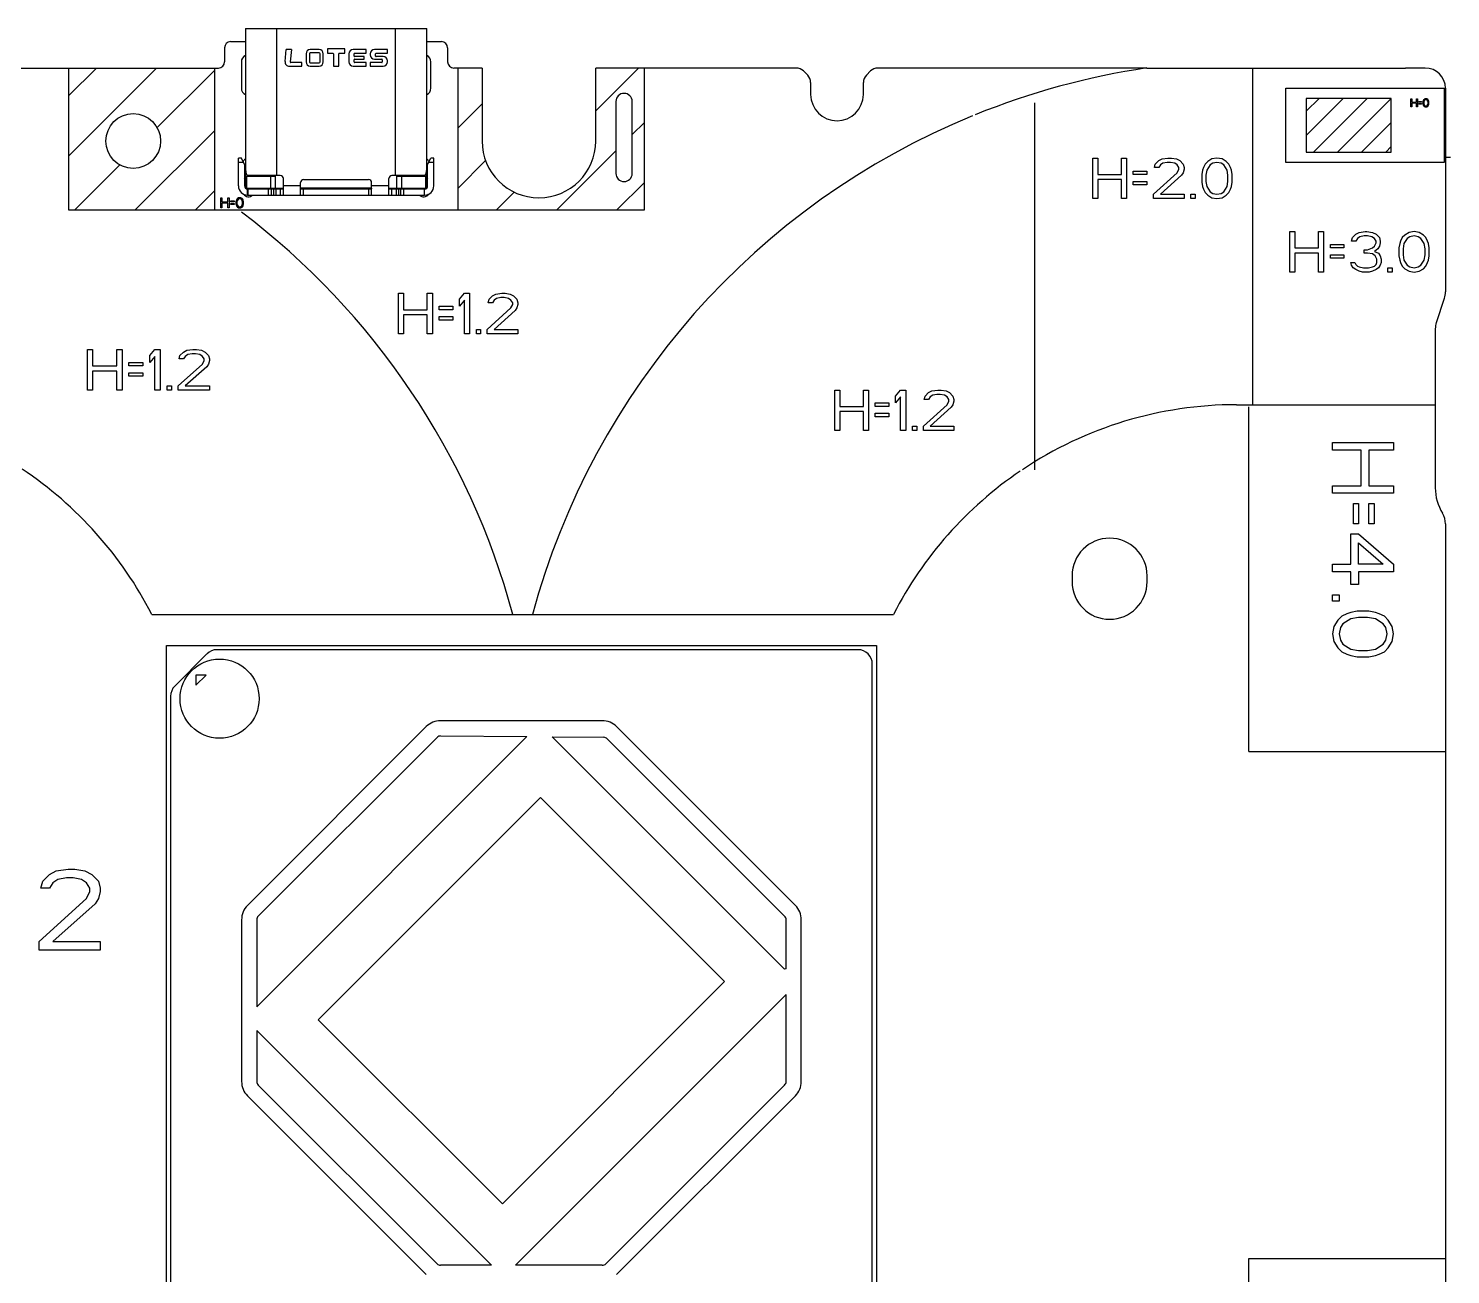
# Model space of a CAD drawing. Header units: millimetres. Extents: x 0 to 420, y 0 to 297.
# Drawn here: x 121.2 to 191.3, y 161.5 to 222.9 of the extents above; entities that cross this region are included whole.
import ezdxf

# ---------------------------------------------------------------- set-up
doc = ezdxf.new("R2010")
doc.units = ezdxf.units.MM
doc.header["$LTSCALE"] = 23.1
doc.layers.add('ASSEM_MEM', color=7, linetype='CONTINUOUS')

msp = doc.modelspace()

# ---------------------------------------------------------------- linework, layer by layer
at = {"layer": 'ASSEM_MEM', "color": 7, "linetype": 'CONTINUOUS'}
for p, q in [((131.89, 222.905), (131.89, 215.905)), ((131.89, 222.905), (140.83, 222.905)), ((140.83, 215.905), (140.83, 222.905)), ((130.86, 221.955), (130.86, 221.255)), ((131.16, 222.255), (131.89, 222.255)), ((133.844, 221.27), (133.896, 221.863)), ((134.154, 221.863), (133.896, 221.863)), ((134.154, 221.863), (134.101, 221.254)), ((134.88, 221.656), (134.88, 221.252)), ((135.043, 221.656), (135.043, 221.252)), ((135.522, 221.863), (135.088, 221.863)), ((135.522, 221.701), (135.088, 221.701)), ((135.567, 221.252), (135.567, 221.656)), ((135.729, 221.252), (135.729, 221.656)), ((135.936, 221.897), (135.936, 221.681)), ((136.785, 221.897), (135.936, 221.897)), ((135.936, 221.681), (136.206, 221.681)), ((136.232, 221.656), (136.232, 221.045)), ((136.489, 221.045), (136.489, 221.656)), ((136.514, 221.681), (136.785, 221.681)), ((136.785, 221.681), (136.785, 221.897)), ((136.992, 221.656), (136.992, 221.252)), ((137.84, 221.863), (137.199, 221.863)), ((137.249, 221.542), (137.249, 221.656)), ((137.275, 221.681), (137.84, 221.681)), ((137.84, 221.681), (137.84, 221.863)), ((138.047, 221.656), (138.047, 221.598)), ((138.896, 221.863), (138.254, 221.863)), ((138.305, 221.542), (138.305, 221.656)), ((138.33, 221.681), (138.896, 221.681)), ((138.896, 221.681), (138.896, 221.863)), ((140.83, 222.255), (141.56, 222.255)), ((141.86, 221.955), (141.86, 221.255)), ((130.36, 220.955), (130.56, 220.955)), ((131.69, 221.255), (131.69, 219.955)), ((134.051, 221.045), (134.673, 221.045)), ((134.673, 221.227), (134.126, 221.227)), ((134.673, 221.045), (134.673, 221.227)), ((135.088, 221.207), (135.522, 221.207)), ((135.088, 221.045), (135.522, 221.045)), ((136.232, 221.045), (136.489, 221.045)), ((137.199, 221.045), (137.84, 221.045)), ((137.249, 221.252), (137.249, 221.366)), ((137.739, 221.517), (137.275, 221.517)), ((137.275, 221.391), (137.739, 221.391)), ((137.84, 221.227), (137.275, 221.227)), ((137.739, 221.391), (137.739, 221.517)), ((137.84, 221.045), (137.84, 221.227)), ((138.047, 221.227), (138.047, 221.045)), ((138.613, 221.227), (138.047, 221.227)), ((138.047, 221.045), (138.689, 221.045)), ((138.254, 221.391), (138.613, 221.391)), ((138.689, 221.517), (138.33, 221.517)), ((138.638, 221.366), (138.638, 221.252)), ((138.896, 221.252), (138.896, 221.31)), ((141.03, 219.955), (141.03, 221.255)), ((142.36, 220.955), (142.16, 220.955)), ((159.053, 220.955), (151.56, 220.955)), ((176.334, 220.955), (163.067, 220.955)), ((190.06, 220.955), (189.09, 220.955)), ((159.614, 220.602), (159.407, 220.809)), ((159.76, 220.248), (159.76, 219.655)), ((162.36, 219.655), (162.36, 220.248)), ((162.714, 220.809), (162.507, 220.602)), ((191.06, 219.955), (191.06, 209.918)), ((131.546, 215.141), (131.546, 216.505)), ((131.696, 216.505), (131.546, 216.505)), ((131.846, 216.205), (131.696, 216.505)), ((131.846, 216.205), (131.846, 215.141)), ((131.89, 216.074), (131.846, 216.074)), ((140.875, 216.074), (140.83, 216.074)), ((140.875, 216.205), (141.025, 216.505)), ((140.875, 215.141), (140.875, 216.205)), ((141.175, 216.505), (141.025, 216.505)), ((141.175, 215.141), (141.175, 216.505)), ((131.89, 215.037), (131.89, 215.879)), ((131.935, 215.625), (131.935, 215.025)), ((131.935, 215.625), (133.365, 215.625)), ((133.61, 215.655), (132.027, 215.655)), ((132.19, 215.625), (132.19, 215.655)), ((132.215, 215.655), (132.215, 215.625)), ((133.365, 215.025), (133.365, 215.655)), ((133.76, 214.691), (133.76, 215.505)), ((134.61, 214.691), (134.61, 215.305)), ((134.76, 215.455), (137.96, 215.455)), ((138.11, 214.691), (138.11, 215.305)), ((138.96, 214.691), (138.96, 215.505)), ((140.694, 215.655), (139.11, 215.655)), ((139.355, 215.025), (139.355, 215.655)), ((139.355, 215.625), (140.785, 215.625)), ((140.505, 215.625), (140.505, 215.655)), ((140.53, 215.655), (140.53, 215.625)), ((140.785, 215.025), (140.785, 215.625)), ((140.83, 215.037), (140.83, 215.879)), ((131.935, 215.11), (131.89, 215.155)), ((131.89, 215.055), (131.935, 215.055)), ((131.935, 215.025), (133.76, 215.025)), ((131.996, 214.991), (133.76, 214.991)), ((131.996, 214.691), (140.725, 214.691)), ((132, 214.691), (132, 214.991)), ((132.034, 215.012), (132.02, 215.025)), ((132.06, 215.025), (132.046, 215.012)), ((132.19, 215.025), (132.19, 214.991)), ((132.34, 214.991), (132.34, 215.025)), ((133.37, 215.025), (133.37, 214.991)), ((133.6, 215.025), (133.6, 214.991)), ((138.11, 215.025), (134.61, 215.025)), ((134.61, 214.991), (138.11, 214.991)), ((134.87, 215.025), (134.87, 214.991)), ((135.1, 215.025), (135.1, 214.991)), ((135.37, 215.025), (135.37, 214.991)), ((135.6, 215.025), (135.6, 214.991)), ((135.87, 215.025), (135.87, 214.991)), ((136.1, 215.025), (136.1, 214.991)), ((136.37, 215.025), (136.37, 214.991)), ((136.6, 215.025), (136.6, 214.991)), ((136.87, 215.025), (136.87, 214.991)), ((137.1, 215.025), (137.1, 214.991)), ((137.37, 215.025), (137.37, 214.991)), ((137.6, 215.025), (137.6, 214.991)), ((137.87, 215.025), (137.87, 214.991)), ((138.1, 215.025), (138.1, 214.991)), ((138.96, 215.025), (140.785, 215.025)), ((138.96, 214.991), (140.725, 214.991)), ((139.1, 215.025), (139.1, 214.991)), ((140.38, 215.025), (140.38, 214.991)), ((140.53, 214.991), (140.53, 215.025)), ((140.674, 215.012), (140.66, 215.025)), ((140.7, 215.025), (140.686, 215.012)), ((140.721, 214.691), (140.721, 214.991)), ((140.83, 215.155), (140.785, 215.11)), ((140.785, 215.055), (140.83, 215.055)), ((190.612, 208.409), (191.009, 209.602)), ((190.56, 208.093), (190.56, 200.255)), ((191.06, 198.481), (191.06, 142.355)), ((172.65, 195.925), (172.65, 195.625)), ((176.35, 195.625), (176.35, 195.925)), ((128, 157.475), (128, 192.475)), ((128, 192.475), (163, 192.475)), ((162.1, 192.275), (130.49, 192.275)), ((163, 192.475), (163, 157.475)), ((128.405, 190.481), (129.995, 192.07)), ((162.8, 158.375), (162.8, 191.575)), ((129.45, 190.525), (129.95, 191.025)), ((129.45, 191.025), (129.45, 190.525)), ((129.95, 191.025), (129.45, 191.025)), ((128.2, 189.986), (128.2, 158.375)), ((149.487, 188.775), (141.514, 188.775)), ((140.807, 188.483), (131.993, 179.669)), ((145.77, 187.989), (132.45, 174.669)), ((132.524, 179.139), (141.338, 187.953)), ((141.514, 188.025), (145.77, 187.989)), ((147.019, 187.978), (149.558, 187.956)), ((158.465, 176.532), (147.019, 187.978)), ((159.007, 179.669), (150.194, 188.483)), ((149.733, 187.883), (158.478, 179.138)), ((135.481, 174.035), (146.441, 184.995)), ((146.441, 184.995), (155.52, 175.916)), ((131.7, 178.962), (131.7, 170.989)), ((132.45, 178.962), (132.45, 174.669)), ((158.55, 176.547), (158.55, 178.962)), ((159.3, 170.989), (159.3, 178.962)), ((158.55, 176.547), (158.465, 176.532)), ((155.52, 175.916), (144.56, 164.956)), ((145.207, 161.925), (158.55, 175.269)), ((158.55, 170.989), (158.55, 175.269)), ((144.56, 164.956), (135.481, 174.035)), ((132.45, 173.504), (132.45, 170.989)), ((132.45, 173.504), (144.029, 161.925)), ((141.338, 161.998), (132.524, 170.812)), ((158.477, 170.812), (149.664, 161.999)), ((131.993, 170.282), (140.807, 161.468)), ((150.194, 161.468), (159.007, 170.282)), ((144.029, 161.925), (141.514, 161.925)), ((149.487, 161.925), (145.207, 161.925))]:
    msp.add_line(p, q, dxfattribs=at)
at = {"layer": 'ASSEM_MEM', "color": 9, "linetype": 'CONTINUOUS'}
for p, q in [((133.44, 215.655), (133.44, 222.905)), ((139.28, 222.905), (139.28, 215.655)), ((131.546, 216.305), (131.796, 216.305)), ((140.925, 216.305), (141.175, 216.305)), ((131.846, 215.924), (131.89, 215.924)), ((131.89, 215.705), (131.948, 215.705)), ((133.135, 215.025), (133.135, 215.625)), ((139.585, 215.625), (139.585, 215.025)), ((140.772, 215.705), (140.83, 215.705)), ((140.83, 215.924), (140.875, 215.924)), ((131.935, 215.205), (131.89, 215.205)), ((132.009, 214.991), (132.009, 214.691)), ((132.034, 215.012), (132.046, 215.012)), ((133.031, 214.691), (133.031, 214.991)), ((133.178, 214.691), (133.178, 214.991)), ((133.269, 214.991), (133.269, 214.691)), ((133.403, 214.691), (133.403, 214.991)), ((133.61, 214.991), (133.61, 214.691)), ((134.61, 215.141), (133.76, 215.141)), ((134.76, 214.691), (134.76, 214.991)), ((137.96, 214.991), (137.96, 214.691)), ((138.96, 215.141), (138.11, 215.141)), ((139.11, 214.691), (139.11, 214.991)), ((139.318, 214.991), (139.318, 214.691)), ((139.452, 214.691), (139.452, 214.991)), ((139.543, 214.991), (139.543, 214.691)), ((139.69, 214.991), (139.69, 214.691)), ((140.674, 215.012), (140.686, 215.012)), ((140.712, 214.691), (140.712, 214.991)), ((140.83, 215.205), (140.785, 215.205))]:
    msp.add_line(p, q, dxfattribs=at)
at = {"layer": 'ASSEM_MEM', "color": 4, "linetype": 'CONTINUOUS'}
for p, q in [((90.873, 220.955), (130.36, 220.955)), ((123.16, 220.955), (123.16, 213.955)), ((130.36, 220.955), (130.36, 213.955)), ((142.36, 220.955), (142.36, 213.955)), ((143.56, 220.955), (142.36, 220.955)), ((143.56, 220.955), (143.56, 217.355)), ((149.16, 217.355), (149.16, 220.955)), ((151.56, 220.955), (149.16, 220.955)), ((151.56, 213.955), (151.56, 220.955)), ((176.334, 220.955), (189.09, 220.955)), ((181.57, 204.338), (181.57, 220.955)), ((183.19, 216.3), (183.19, 219.96)), ((183.19, 219.96), (190.99, 219.96)), ((190.99, 219.96), (190.99, 216.3)), ((150.16, 219.305), (150.16, 215.755)), ((150.96, 215.755), (150.96, 219.305)), ((170.799, 219.246), (170.799, 201.151)), ((184.19, 219.455), (184.19, 216.805)), ((188.39, 219.455), (184.19, 219.455)), ((188.39, 216.805), (188.39, 219.455)), ((184.19, 216.805), (188.39, 216.805)), ((173.671, 214.515), (173.671, 216.515)), ((173.671, 216.515), (173.921, 216.515)), ((173.921, 216.515), (173.921, 215.707)), ((175.088, 215.707), (175.088, 216.515)), ((175.088, 216.515), (175.338, 216.515)), ((175.338, 216.515), (175.338, 214.515)), ((176.713, 216.047), (176.754, 216.218)), ((176.921, 216.047), (176.713, 216.047)), ((176.754, 216.218), (176.921, 216.388)), ((176.921, 216.388), (177.088, 216.473)), ((177.004, 216.175), (176.921, 216.047)), ((177.129, 216.26), (177.004, 216.175)), ((177.088, 216.473), (177.379, 216.515)), ((177.338, 216.303), (177.129, 216.26)), ((177.504, 216.303), (177.338, 216.303)), ((177.379, 216.515), (177.546, 216.515)), ((177.713, 216.26), (177.504, 216.303)), ((177.546, 216.515), (177.796, 216.473)), ((177.838, 216.175), (177.713, 216.26)), ((177.796, 216.473), (177.963, 216.388)), ((177.921, 216.047), (177.838, 216.175)), ((177.921, 215.962), (177.921, 216.047)), ((177.963, 216.388), (178.129, 216.218)), ((178.129, 216.218), (178.171, 216.047)), ((178.171, 216.047), (178.171, 215.962)), ((179.129, 216.047), (179.088, 215.92)), ((179.213, 216.218), (179.129, 216.047)), ((179.338, 216.345), (179.213, 216.218)), ((179.463, 216.175), (179.296, 215.92)), ((179.546, 216.473), (179.338, 216.345)), ((179.588, 216.26), (179.463, 216.175)), ((179.796, 216.515), (179.546, 216.473)), ((179.796, 216.303), (179.588, 216.26)), ((180.046, 216.473), (179.796, 216.515)), ((180.004, 216.26), (179.796, 216.303)), ((180.129, 216.175), (180.004, 216.26)), ((180.254, 216.345), (180.046, 216.473)), ((180.296, 215.92), (180.129, 216.175)), ((180.379, 216.218), (180.254, 216.345)), ((180.463, 216.047), (180.379, 216.218)), ((180.504, 215.92), (180.463, 216.047)), ((190.99, 216.3), (183.19, 216.3)), ((191.06, 216.555), (191.313, 216.555)), ((173.921, 215.707), (175.088, 215.707)), ((173.921, 215.452), (173.921, 214.515)), ((175.088, 215.452), (173.921, 215.452)), ((175.088, 214.515), (175.088, 215.452)), ((175.671, 215.707), (175.671, 215.877)), ((175.671, 215.877), (176.338, 215.877)), ((176.338, 215.707), (175.671, 215.707)), ((175.671, 215.196), (175.671, 215.367)), ((175.671, 215.367), (176.338, 215.367)), ((176.338, 215.877), (176.338, 215.707)), ((176.338, 215.367), (176.338, 215.196)), ((176.671, 214.728), (177.838, 215.792)), ((178.046, 215.664), (177.004, 214.728)), ((177.838, 215.792), (177.921, 215.962)), ((178.129, 215.792), (178.046, 215.664)), ((178.171, 215.962), (178.129, 215.792)), ((179.088, 215.92), (179.046, 215.707)), ((179.046, 215.707), (179.046, 215.324)), ((179.046, 215.324), (179.088, 215.111)), ((179.296, 215.92), (179.254, 215.664)), ((179.254, 215.664), (179.254, 215.367)), ((179.254, 215.367), (179.296, 215.111)), ((180.338, 215.664), (180.296, 215.92)), ((180.296, 215.111), (180.338, 215.367)), ((180.338, 215.367), (180.338, 215.664)), ((180.546, 215.707), (180.504, 215.92)), ((180.504, 215.111), (180.546, 215.324)), ((180.546, 215.324), (180.546, 215.707)), ((176.338, 215.196), (175.671, 215.196)), ((176.671, 214.515), (176.671, 214.728)), ((177.004, 214.728), (178.171, 214.728)), ((178.171, 214.728), (178.171, 214.515)), ((178.504, 214.515), (178.504, 214.728)), ((178.504, 214.728), (178.713, 214.728)), ((178.713, 214.728), (178.713, 214.515)), ((179.088, 215.111), (179.129, 214.984)), ((179.129, 214.984), (179.213, 214.813)), ((179.213, 214.813), (179.338, 214.686)), ((179.296, 215.111), (179.463, 214.856)), ((179.338, 214.686), (179.546, 214.558)), ((179.463, 214.856), (179.588, 214.771)), ((179.588, 214.771), (179.796, 214.728)), ((179.796, 214.728), (180.004, 214.771)), ((180.004, 214.771), (180.129, 214.856)), ((180.046, 214.558), (180.254, 214.686)), ((180.129, 214.856), (180.296, 215.111)), ((180.254, 214.686), (180.379, 214.813)), ((180.379, 214.813), (180.463, 214.984)), ((180.463, 214.984), (180.504, 215.111)), ((123.16, 213.955), (151.56, 213.955)), ((130.671, 214.058), (130.671, 214.558)), ((130.671, 214.558), (130.733, 214.558)), ((130.733, 214.058), (130.671, 214.058)), ((130.733, 214.558), (130.733, 214.356)), ((130.733, 214.356), (131.025, 214.356)), ((130.733, 214.292), (130.733, 214.058)), ((131.025, 214.292), (130.733, 214.292)), ((131.025, 214.356), (131.025, 214.558)), ((131.025, 214.558), (131.088, 214.558)), ((131.025, 214.058), (131.025, 214.292)), ((131.088, 214.058), (131.025, 214.058)), ((131.088, 214.558), (131.088, 214.058)), ((131.171, 214.356), (131.171, 214.399)), ((131.171, 214.399), (131.338, 214.399)), ((131.338, 214.356), (131.171, 214.356)), ((131.171, 214.229), (131.171, 214.271)), ((131.171, 214.271), (131.338, 214.271)), ((131.338, 214.229), (131.171, 214.229)), ((131.338, 214.399), (131.338, 214.356)), ((131.338, 214.271), (131.338, 214.229)), ((131.431, 214.41), (131.421, 214.356)), ((131.421, 214.356), (131.421, 214.261)), ((131.421, 214.261), (131.431, 214.207)), ((131.442, 214.441), (131.431, 214.41)), ((131.431, 214.207), (131.442, 214.175)), ((131.463, 214.484), (131.442, 214.441)), ((131.442, 214.175), (131.463, 214.133)), ((131.494, 214.516), (131.463, 214.484)), ((131.463, 214.133), (131.494, 214.101)), ((131.483, 214.41), (131.473, 214.346)), ((131.473, 214.346), (131.473, 214.271)), ((131.473, 214.271), (131.483, 214.207)), ((131.525, 214.473), (131.483, 214.41)), ((131.483, 214.207), (131.525, 214.144)), ((131.546, 214.548), (131.494, 214.516)), ((131.494, 214.101), (131.546, 214.069)), ((131.556, 214.495), (131.525, 214.473)), ((131.525, 214.144), (131.556, 214.122)), ((131.608, 214.558), (131.546, 214.548)), ((131.546, 214.069), (131.608, 214.058)), ((131.608, 214.505), (131.556, 214.495)), ((131.556, 214.122), (131.608, 214.112)), ((131.671, 214.548), (131.608, 214.558)), ((131.66, 214.495), (131.608, 214.505)), ((131.608, 214.112), (131.66, 214.122)), ((131.608, 214.058), (131.671, 214.069)), ((131.692, 214.473), (131.66, 214.495)), ((131.66, 214.122), (131.692, 214.144)), ((131.723, 214.516), (131.671, 214.548)), ((131.671, 214.069), (131.723, 214.101)), ((131.733, 214.41), (131.692, 214.473)), ((131.692, 214.144), (131.733, 214.207)), ((131.754, 214.484), (131.723, 214.516)), ((131.723, 214.101), (131.754, 214.133)), ((131.744, 214.346), (131.733, 214.41)), ((131.733, 214.207), (131.744, 214.271)), ((131.744, 214.271), (131.744, 214.346)), ((131.775, 214.441), (131.754, 214.484)), ((131.754, 214.133), (131.775, 214.175)), ((131.785, 214.41), (131.775, 214.441)), ((131.775, 214.175), (131.785, 214.207)), ((131.796, 214.356), (131.785, 214.41)), ((131.785, 214.207), (131.796, 214.261)), ((131.796, 214.261), (131.796, 214.356)), ((173.921, 214.515), (173.671, 214.515)), ((175.338, 214.515), (175.088, 214.515)), ((178.171, 214.515), (176.671, 214.515)), ((178.713, 214.515), (178.504, 214.515)), ((179.546, 214.558), (179.796, 214.515)), ((179.796, 214.515), (180.046, 214.558)), ((183.389, 212.891), (183.639, 212.891)), ((183.389, 210.891), (183.389, 212.891)), ((183.639, 212.891), (183.639, 212.083)), ((184.806, 212.891), (185.056, 212.891)), ((184.806, 212.083), (184.806, 212.891)), ((185.056, 212.891), (185.056, 210.891)), ((186.431, 212.423), (186.472, 212.593)), ((186.472, 212.593), (186.639, 212.763)), ((186.639, 212.763), (186.806, 212.848)), ((186.722, 212.551), (186.639, 212.423)), ((186.847, 212.636), (186.722, 212.551)), ((186.806, 212.848), (187.097, 212.891)), ((187.056, 212.678), (186.847, 212.636)), ((187.222, 212.678), (187.056, 212.678)), ((187.097, 212.891), (187.181, 212.891)), ((187.181, 212.891), (187.472, 212.848)), ((187.431, 212.636), (187.222, 212.678)), ((187.556, 212.551), (187.431, 212.636)), ((187.472, 212.848), (187.639, 212.763)), ((187.639, 212.423), (187.556, 212.551)), ((187.639, 212.763), (187.806, 212.593)), ((187.806, 212.593), (187.847, 212.423)), ((188.931, 212.593), (188.847, 212.423)), ((189.056, 212.721), (188.931, 212.593)), ((189.181, 212.551), (189.014, 212.295)), ((189.264, 212.848), (189.056, 212.721)), ((189.306, 212.636), (189.181, 212.551)), ((189.514, 212.891), (189.264, 212.848)), ((189.514, 212.678), (189.306, 212.636)), ((189.764, 212.848), (189.514, 212.891)), ((189.722, 212.636), (189.514, 212.678)), ((189.847, 212.551), (189.722, 212.636)), ((189.972, 212.721), (189.764, 212.848)), ((190.014, 212.295), (189.847, 212.551)), ((190.097, 212.593), (189.972, 212.721)), ((190.181, 212.423), (190.097, 212.593)), ((183.639, 212.083), (184.806, 212.083)), ((184.806, 211.827), (183.639, 211.827)), ((183.639, 211.827), (183.639, 210.891)), ((184.806, 210.891), (184.806, 211.827)), ((185.389, 212.253), (186.056, 212.253)), ((185.389, 212.083), (185.389, 212.253)), ((186.056, 212.083), (185.389, 212.083)), ((186.056, 212.253), (186.056, 212.083)), ((186.639, 212.423), (186.431, 212.423)), ((187.056, 211.997), (187.222, 211.997)), ((187.056, 211.827), (187.056, 211.997)), ((187.222, 211.827), (187.056, 211.827)), ((187.222, 211.997), (187.472, 212.083)), ((187.472, 211.785), (187.222, 211.827)), ((187.472, 212.083), (187.556, 212.168)), ((187.597, 211.7), (187.472, 211.785)), ((187.556, 212.168), (187.639, 212.338)), ((187.722, 212.04), (187.556, 211.912)), ((187.556, 211.912), (187.764, 211.827)), ((187.639, 212.338), (187.639, 212.423)), ((187.806, 212.168), (187.722, 212.04)), ((187.764, 211.827), (187.847, 211.7)), ((187.847, 212.338), (187.806, 212.168)), ((187.847, 212.423), (187.847, 212.338)), ((188.806, 212.295), (188.764, 212.083)), ((188.764, 212.083), (188.764, 211.7)), ((188.847, 212.423), (188.806, 212.295)), ((189.014, 212.295), (188.972, 212.04)), ((188.972, 212.04), (188.972, 211.742)), ((190.056, 212.04), (190.014, 212.295)), ((190.056, 211.742), (190.056, 212.04)), ((190.222, 212.295), (190.181, 212.423)), ((190.264, 212.083), (190.222, 212.295)), ((190.264, 211.7), (190.264, 212.083)), ((185.389, 211.742), (186.056, 211.742)), ((185.389, 211.572), (185.389, 211.742)), ((186.056, 211.572), (185.389, 211.572)), ((186.056, 211.742), (186.056, 211.572)), ((186.389, 211.359), (186.597, 211.359)), ((186.431, 211.231), (186.389, 211.359)), ((186.514, 211.104), (186.431, 211.231)), ((186.639, 211.019), (186.514, 211.104)), ((186.597, 211.359), (186.639, 211.274)), ((186.639, 211.274), (186.722, 211.189)), ((186.722, 211.189), (186.806, 211.146)), ((186.806, 211.146), (187.014, 211.104)), ((187.014, 211.104), (187.264, 211.104)), ((187.264, 211.104), (187.472, 211.146)), ((187.472, 211.146), (187.556, 211.189)), ((187.556, 211.189), (187.639, 211.274)), ((187.681, 211.529), (187.597, 211.7)), ((187.639, 211.274), (187.681, 211.359)), ((187.764, 211.104), (187.639, 211.019)), ((187.681, 211.359), (187.681, 211.529)), ((187.847, 211.231), (187.764, 211.104)), ((187.847, 211.7), (187.889, 211.529)), ((187.889, 211.359), (187.847, 211.231)), ((187.889, 211.529), (187.889, 211.359)), ((188.222, 211.104), (188.431, 211.104)), ((188.222, 210.891), (188.222, 211.104)), ((188.431, 211.104), (188.431, 210.891)), ((188.764, 211.7), (188.806, 211.487)), ((188.806, 211.487), (188.847, 211.359)), ((188.847, 211.359), (188.931, 211.189)), ((188.931, 211.189), (189.056, 211.061)), ((188.972, 211.742), (189.014, 211.487)), ((189.014, 211.487), (189.181, 211.231)), ((189.181, 211.231), (189.306, 211.146)), ((189.306, 211.146), (189.514, 211.104)), ((189.514, 211.104), (189.722, 211.146)), ((189.722, 211.146), (189.847, 211.231)), ((189.847, 211.231), (190.014, 211.487)), ((189.972, 211.061), (190.097, 211.189)), ((190.014, 211.487), (190.056, 211.742)), ((190.097, 211.189), (190.181, 211.359)), ((190.181, 211.359), (190.222, 211.487)), ((190.222, 211.487), (190.264, 211.7)), ((183.639, 210.891), (183.389, 210.891)), ((185.056, 210.891), (184.806, 210.891)), ((186.806, 210.934), (186.639, 211.019)), ((186.972, 210.891), (186.806, 210.934)), ((187.306, 210.891), (186.972, 210.891)), ((187.472, 210.934), (187.306, 210.891)), ((187.639, 211.019), (187.472, 210.934)), ((188.431, 210.891), (188.222, 210.891)), ((189.056, 211.061), (189.264, 210.934)), ((189.264, 210.934), (189.514, 210.891)), ((189.514, 210.891), (189.764, 210.934)), ((189.764, 210.934), (189.972, 211.061)), ((124.101, 205.079), (124.101, 207.079)), ((124.101, 207.079), (124.357, 207.079)), ((124.357, 207.079), (124.357, 206.271)), ((125.551, 206.271), (125.551, 207.079)), ((125.551, 207.079), (125.807, 207.079)), ((125.807, 207.079), (125.807, 205.079)), ((127.171, 206.781), (127.427, 207.079)), ((127.427, 207.079), (127.683, 207.079)), ((127.683, 207.079), (127.683, 205.079)), ((128.663, 206.781), (128.834, 206.952)), ((128.834, 206.952), (129.004, 207.037)), ((129.004, 207.037), (129.303, 207.079)), ((129.26, 206.866), (129.047, 206.824)), ((129.431, 206.866), (129.26, 206.866)), ((129.303, 207.079), (129.473, 207.079)), ((129.644, 206.824), (129.431, 206.866)), ((129.473, 207.079), (129.729, 207.037)), ((129.729, 207.037), (129.9, 206.952)), ((129.9, 206.952), (130.07, 206.781)), ((124.357, 206.271), (125.551, 206.271)), ((126.148, 206.271), (126.148, 206.441)), ((126.148, 206.441), (126.83, 206.441)), ((126.83, 206.271), (126.148, 206.271)), ((126.83, 206.441), (126.83, 206.271)), ((127.171, 206.441), (127.171, 206.781)), ((127.427, 206.739), (127.171, 206.441)), ((127.427, 205.079), (127.427, 206.739)), ((128.578, 205.292), (129.772, 206.356)), ((128.621, 206.611), (128.663, 206.781)), ((128.834, 206.611), (128.621, 206.611)), ((128.919, 206.739), (128.834, 206.611)), ((129.047, 206.824), (128.919, 206.739)), ((129.985, 206.228), (128.919, 205.292)), ((129.772, 206.739), (129.644, 206.824)), ((129.857, 206.611), (129.772, 206.739)), ((129.772, 206.356), (129.857, 206.526)), ((129.857, 206.526), (129.857, 206.611)), ((130.07, 206.356), (129.985, 206.228)), ((130.07, 206.781), (130.113, 206.611)), ((130.113, 206.526), (130.07, 206.356)), ((130.113, 206.611), (130.113, 206.526)), ((124.357, 206.015), (124.357, 205.079)), ((125.551, 206.015), (124.357, 206.015)), ((125.551, 205.079), (125.551, 206.015)), ((126.148, 205.76), (126.148, 205.93)), ((126.148, 205.93), (126.83, 205.93)), ((126.83, 205.76), (126.148, 205.76)), ((126.83, 205.93), (126.83, 205.76)), ((124.357, 205.079), (124.101, 205.079)), ((125.807, 205.079), (125.551, 205.079)), ((127.683, 205.079), (127.427, 205.079)), ((128.024, 205.079), (128.024, 205.292)), ((128.024, 205.292), (128.237, 205.292)), ((128.237, 205.079), (128.024, 205.079)), ((128.237, 205.292), (128.237, 205.079)), ((128.578, 205.079), (128.578, 205.292)), ((130.113, 205.079), (128.578, 205.079)), ((128.919, 205.292), (130.113, 205.292)), ((130.113, 205.292), (130.113, 205.079)), ((160.946, 203.079), (160.946, 205.079)), ((160.946, 205.079), (161.196, 205.079)), ((161.196, 205.079), (161.196, 204.271)), ((162.363, 204.271), (162.363, 205.079)), ((162.363, 205.079), (162.613, 205.079)), ((162.613, 205.079), (162.613, 203.079)), ((163.946, 204.781), (164.196, 205.079)), ((163.946, 204.441), (163.946, 204.781)), ((164.196, 205.079), (164.446, 205.079)), ((164.446, 205.079), (164.446, 203.079)), ((165.363, 204.611), (165.404, 204.781)), ((165.404, 204.781), (165.571, 204.952)), ((165.571, 204.952), (165.738, 205.037)), ((165.779, 204.824), (165.654, 204.739)), ((165.738, 205.037), (166.029, 205.079)), ((165.988, 204.866), (165.779, 204.824)), ((166.154, 204.866), (165.988, 204.866)), ((166.029, 205.079), (166.196, 205.079)), ((166.363, 204.824), (166.154, 204.866)), ((166.196, 205.079), (166.446, 205.037)), ((166.488, 204.739), (166.363, 204.824)), ((166.446, 205.037), (166.613, 204.952)), ((166.613, 204.952), (166.779, 204.781)), ((166.779, 204.781), (166.821, 204.611)), ((161.196, 204.271), (162.363, 204.271)), ((162.946, 204.271), (162.946, 204.441)), ((162.946, 204.441), (163.613, 204.441)), ((163.613, 204.271), (162.946, 204.271)), ((163.613, 204.441), (163.613, 204.271)), ((164.196, 204.739), (163.946, 204.441)), ((164.196, 203.079), (164.196, 204.739)), ((165.321, 203.292), (166.488, 204.356)), ((165.571, 204.611), (165.363, 204.611)), ((165.654, 204.739), (165.571, 204.611)), ((166.696, 204.228), (165.654, 203.292)), ((166.571, 204.611), (166.488, 204.739)), ((166.488, 204.356), (166.571, 204.526)), ((166.571, 204.526), (166.571, 204.611)), ((166.779, 204.356), (166.696, 204.228)), ((166.821, 204.526), (166.779, 204.356)), ((166.821, 204.611), (166.821, 204.526)), ((180.76, 204.355), (190.56, 204.355)), ((181.36, 187.255), (181.36, 204.255)), ((161.196, 204.015), (161.196, 203.079)), ((162.363, 204.015), (161.196, 204.015)), ((162.363, 203.079), (162.363, 204.015)), ((162.946, 203.76), (162.946, 203.93)), ((162.946, 203.93), (163.613, 203.93)), ((163.613, 203.76), (162.946, 203.76)), ((163.613, 203.93), (163.613, 203.76)), ((161.196, 203.079), (160.946, 203.079)), ((162.613, 203.079), (162.363, 203.079)), ((164.446, 203.079), (164.196, 203.079)), ((164.779, 203.079), (164.779, 203.292)), ((164.779, 203.292), (164.988, 203.292)), ((164.988, 203.079), (164.779, 203.079)), ((164.988, 203.292), (164.988, 203.079)), ((165.321, 203.079), (165.321, 203.292)), ((166.821, 203.079), (165.321, 203.079)), ((165.654, 203.292), (166.821, 203.292)), ((166.821, 203.292), (166.821, 203.079)), ((185.498, 202.488), (188.498, 202.488)), ((185.498, 202.113), (185.498, 202.488)), ((186.902, 202.113), (185.498, 202.113)), ((186.902, 200.363), (186.902, 202.113)), ((188.498, 202.113), (187.285, 202.113)), ((187.285, 202.113), (187.285, 200.363)), ((188.498, 202.488), (188.498, 202.113)), ((185.498, 200.363), (186.902, 200.363)), ((185.498, 199.988), (185.498, 200.363)), ((188.498, 199.988), (185.498, 199.988)), ((187.285, 200.363), (188.498, 200.363)), ((188.498, 200.363), (188.498, 199.988)), ((186.52, 199.488), (186.775, 199.488)), ((186.52, 198.488), (186.52, 199.488)), ((186.775, 199.488), (186.775, 198.488)), ((187.285, 199.488), (187.541, 199.488)), ((187.285, 198.488), (187.285, 199.488)), ((187.541, 199.488), (187.541, 198.488)), ((186.775, 198.488), (186.52, 198.488)), ((187.541, 198.488), (187.285, 198.488)), ((186.392, 197.988), (186.775, 197.988)), ((186.392, 196.488), (186.392, 197.988)), ((186.775, 197.988), (188.498, 196.488)), ((186.775, 196.488), (186.775, 197.551)), ((186.775, 197.551), (187.988, 196.488)), ((185.498, 196.488), (186.392, 196.488)), ((185.498, 196.113), (185.498, 196.488)), ((187.988, 196.488), (186.775, 196.488)), ((188.498, 196.488), (188.498, 196.113)), ((186.392, 196.113), (185.498, 196.113)), ((186.392, 195.488), (186.392, 196.113)), ((188.498, 196.113), (186.775, 196.113)), ((186.775, 196.113), (186.775, 195.488)), ((185.498, 194.988), (185.817, 194.988)), ((185.498, 194.676), (185.498, 194.988)), ((185.817, 194.988), (185.817, 194.676)), ((186.775, 195.488), (186.392, 195.488)), ((185.817, 194.676), (185.498, 194.676)), ((127.27, 194.018), (163.85, 194.018)), ((185.754, 193.738), (185.562, 193.426)), ((185.945, 193.926), (185.754, 193.738)), ((186.009, 193.551), (185.881, 193.363)), ((186.2, 194.051), (185.945, 193.926)), ((186.392, 193.801), (186.009, 193.551)), ((186.392, 194.113), (186.2, 194.051)), ((186.711, 194.176), (186.392, 194.113)), ((186.775, 193.863), (186.392, 193.801)), ((187.285, 194.176), (186.711, 194.176)), ((187.222, 193.863), (186.775, 193.863)), ((187.605, 193.801), (187.222, 193.863)), ((187.605, 194.113), (187.285, 194.176)), ((187.796, 194.051), (187.605, 194.113)), ((187.988, 193.551), (187.605, 193.801)), ((188.051, 193.926), (187.796, 194.051)), ((188.115, 193.363), (187.988, 193.551)), ((188.243, 193.738), (188.051, 193.926)), ((188.434, 193.426), (188.243, 193.738)), ((185.562, 193.426), (185.498, 193.051)), ((185.498, 193.051), (185.562, 192.676)), ((185.881, 193.363), (185.817, 193.051)), ((185.817, 193.051), (185.881, 192.738)), ((188.179, 193.051), (188.115, 193.363)), ((188.115, 192.738), (188.179, 193.051)), ((188.498, 193.051), (188.434, 193.426)), ((188.434, 192.676), (188.498, 193.051)), ((185.562, 192.676), (185.754, 192.363)), ((185.754, 192.363), (185.945, 192.176)), ((185.881, 192.738), (186.009, 192.551)), ((185.945, 192.176), (186.2, 192.051)), ((186.009, 192.551), (186.392, 192.301)), ((186.392, 192.301), (186.775, 192.238)), ((186.775, 192.238), (187.222, 192.238)), ((187.222, 192.238), (187.605, 192.301)), ((187.605, 192.301), (187.988, 192.551)), ((187.796, 192.051), (188.051, 192.176)), ((187.988, 192.551), (188.115, 192.738)), ((188.051, 192.176), (188.243, 192.363)), ((188.243, 192.363), (188.434, 192.676)), ((186.2, 192.051), (186.392, 191.988)), ((186.392, 191.988), (186.711, 191.926)), ((186.711, 191.926), (187.285, 191.926)), ((187.285, 191.926), (187.605, 191.988)), ((187.605, 191.988), (187.796, 192.051)), ((181.36, 187.255), (191.06, 187.255)), ((181.36, 162.255), (191.06, 162.255)), ((181.36, 150.255), (181.36, 162.255))]:
    msp.add_line(p, q, dxfattribs=at)
at = {"layer": 'ASSEM_MEM', "color": 2, "linetype": 'CONTINUOUS'}
for p, q in [((123.16, 219.575), (124.541, 220.955)), ((123.16, 216.605), (127.511, 220.955)), ((149.16, 218.846), (151.27, 220.955)), ((127.539, 218.014), (130.36, 220.835)), ((142.36, 217.986), (143.56, 219.186)), ((184.19, 218.819), (184.827, 219.455)), ((184.19, 217.631), (186.014, 219.455)), ((184.552, 216.805), (187.202, 219.455)), ((185.74, 216.805), (188.39, 219.455)), ((150.96, 217.676), (151.56, 218.276)), ((186.928, 216.805), (188.39, 218.268)), ((126.451, 213.955), (130.36, 217.865)), ((147.24, 213.955), (150.16, 216.876)), ((188.116, 216.805), (188.39, 217.08)), ((123.481, 213.955), (125.702, 216.177)), ((142.36, 215.016), (143.733, 216.388)), ((150.21, 213.955), (151.56, 215.306)), ((129.421, 213.955), (130.36, 214.895)), ((144.27, 213.955), (145.147, 214.832))]:
    msp.add_line(p, q, dxfattribs=at)
at = {"layer": 'ASSEM_MEM', "color": 40, "linetype": 'CONTINUOUS'}
for p, q in [((189.347, 219.438), (189.397, 219.438)), ((189.347, 219.038), (189.347, 219.438)), ((189.397, 219.038), (189.347, 219.038)), ((189.397, 219.438), (189.397, 219.277)), ((189.397, 219.277), (189.63, 219.277)), ((189.63, 219.226), (189.397, 219.226)), ((189.397, 219.226), (189.397, 219.038)), ((189.63, 219.438), (189.68, 219.438)), ((189.63, 219.277), (189.63, 219.438)), ((189.63, 219.038), (189.63, 219.226)), ((189.68, 219.038), (189.63, 219.038)), ((189.68, 219.438), (189.68, 219.038)), ((189.747, 219.311), (189.88, 219.311)), ((189.747, 219.277), (189.747, 219.311)), ((189.88, 219.277), (189.747, 219.277)), ((189.747, 219.209), (189.88, 219.209)), ((189.747, 219.175), (189.747, 219.209)), ((189.88, 219.175), (189.747, 219.175)), ((189.88, 219.311), (189.88, 219.277)), ((189.88, 219.209), (189.88, 219.175)), ((189.955, 219.319), (189.947, 219.277)), ((189.947, 219.277), (189.947, 219.2)), ((189.947, 219.2), (189.955, 219.158)), ((189.964, 219.345), (189.955, 219.319)), ((189.955, 219.158), (189.964, 219.132)), ((189.98, 219.379), (189.964, 219.345)), ((189.964, 219.132), (189.98, 219.098)), ((190.005, 219.404), (189.98, 219.379)), ((189.98, 219.098), (190.005, 219.072)), ((189.997, 219.319), (189.989, 219.268)), ((189.989, 219.268), (189.989, 219.209)), ((189.989, 219.209), (189.997, 219.158)), ((190.03, 219.37), (189.997, 219.319)), ((189.997, 219.158), (190.03, 219.107)), ((190.047, 219.43), (190.005, 219.404)), ((190.005, 219.072), (190.047, 219.047)), ((190.055, 219.387), (190.03, 219.37)), ((190.03, 219.107), (190.055, 219.09)), ((190.097, 219.438), (190.047, 219.43)), ((190.047, 219.047), (190.097, 219.038)), ((190.097, 219.396), (190.055, 219.387)), ((190.055, 219.09), (190.097, 219.081)), ((190.147, 219.43), (190.097, 219.438)), ((190.139, 219.387), (190.097, 219.396)), ((190.097, 219.081), (190.139, 219.09)), ((190.097, 219.038), (190.147, 219.047)), ((190.164, 219.37), (190.139, 219.387)), ((190.139, 219.09), (190.164, 219.107)), ((190.189, 219.404), (190.147, 219.43)), ((190.147, 219.047), (190.189, 219.072)), ((190.197, 219.319), (190.164, 219.37)), ((190.164, 219.107), (190.197, 219.158)), ((190.214, 219.379), (190.189, 219.404)), ((190.189, 219.072), (190.214, 219.098)), ((190.205, 219.268), (190.197, 219.319)), ((190.197, 219.158), (190.205, 219.209)), ((190.205, 219.209), (190.205, 219.268)), ((190.23, 219.345), (190.214, 219.379)), ((190.214, 219.098), (190.23, 219.132)), ((190.239, 219.319), (190.23, 219.345)), ((190.23, 219.132), (190.239, 219.158)), ((190.247, 219.277), (190.239, 219.319)), ((190.239, 219.158), (190.247, 219.2)), ((190.247, 219.2), (190.247, 219.277)), ((139.442, 207.848), (139.442, 209.848)), ((139.442, 209.848), (139.692, 209.848)), ((139.692, 209.848), (139.692, 209.039)), ((140.859, 209.039), (140.859, 209.848)), ((140.859, 209.848), (141.109, 209.848)), ((141.109, 209.848), (141.109, 207.848)), ((142.442, 209.55), (142.692, 209.848)), ((142.692, 209.848), (142.942, 209.848)), ((142.942, 209.848), (142.942, 207.848)), ((143.901, 209.55), (144.067, 209.72)), ((144.067, 209.72), (144.234, 209.805)), ((144.234, 209.805), (144.526, 209.848)), ((144.526, 209.848), (144.692, 209.848)), ((144.692, 209.848), (144.942, 209.805)), ((144.942, 209.805), (145.109, 209.72)), ((145.109, 209.72), (145.276, 209.55)), ((139.692, 209.039), (140.859, 209.039)), ((141.442, 209.039), (141.442, 209.21)), ((141.442, 209.21), (142.109, 209.21)), ((142.109, 209.039), (141.442, 209.039)), ((142.109, 209.21), (142.109, 209.039)), ((142.442, 209.21), (142.442, 209.55)), ((142.692, 209.507), (142.442, 209.21)), ((142.692, 207.848), (142.692, 209.507)), ((143.817, 208.061), (144.984, 209.124)), ((143.859, 209.38), (143.901, 209.55)), ((144.067, 209.38), (143.859, 209.38)), ((144.151, 209.507), (144.067, 209.38)), ((144.276, 209.593), (144.151, 209.507)), ((145.192, 208.997), (144.151, 208.061)), ((144.484, 209.635), (144.276, 209.593)), ((144.651, 209.635), (144.484, 209.635)), ((144.859, 209.593), (144.651, 209.635)), ((144.984, 209.507), (144.859, 209.593)), ((145.067, 209.38), (144.984, 209.507)), ((144.984, 209.124), (145.067, 209.295)), ((145.067, 209.295), (145.067, 209.38)), ((145.276, 209.124), (145.192, 208.997)), ((145.276, 209.55), (145.317, 209.38)), ((145.317, 209.295), (145.276, 209.124)), ((145.317, 209.38), (145.317, 209.295)), ((139.692, 208.784), (139.692, 207.848)), ((140.859, 208.784), (139.692, 208.784)), ((140.859, 207.848), (140.859, 208.784)), ((141.442, 208.529), (141.442, 208.699)), ((141.442, 208.699), (142.109, 208.699)), ((142.109, 208.529), (141.442, 208.529)), ((142.109, 208.699), (142.109, 208.529)), ((139.692, 207.848), (139.442, 207.848)), ((141.109, 207.848), (140.859, 207.848)), ((142.942, 207.848), (142.692, 207.848)), ((143.276, 207.848), (143.276, 208.061)), ((143.276, 208.061), (143.484, 208.061)), ((143.484, 207.848), (143.276, 207.848)), ((143.484, 208.061), (143.484, 207.848)), ((143.817, 207.848), (143.817, 208.061)), ((145.317, 207.848), (143.817, 207.848)), ((144.151, 208.061), (145.317, 208.061)), ((145.317, 208.061), (145.317, 207.848)), ((121.892, 180.859), (122.225, 181.2)), ((122.225, 181.2), (122.559, 181.37)), ((122.642, 180.945), (122.392, 180.774)), ((122.559, 181.37), (123.142, 181.455)), ((123.059, 181.03), (122.642, 180.945)), ((123.392, 181.03), (123.059, 181.03)), ((123.142, 181.455), (123.475, 181.455)), ((123.809, 180.945), (123.392, 181.03)), ((123.475, 181.455), (123.975, 181.37)), ((124.059, 180.774), (123.809, 180.945)), ((123.975, 181.37), (124.309, 181.2)), ((124.309, 181.2), (124.642, 180.859)), ((121.809, 180.519), (121.892, 180.859)), ((122.225, 180.519), (121.809, 180.519)), ((122.392, 180.774), (122.225, 180.519)), ((124.225, 180.519), (124.059, 180.774)), ((124.059, 180.008), (124.225, 180.349)), ((124.225, 180.349), (124.225, 180.519)), ((124.642, 180.859), (124.725, 180.519)), ((124.725, 180.349), (124.642, 180.008)), ((124.725, 180.519), (124.725, 180.349)), ((121.725, 177.881), (124.059, 180.008)), ((124.475, 179.753), (122.392, 177.881)), ((124.642, 180.008), (124.475, 179.753)), ((121.725, 177.455), (121.725, 177.881)), ((124.725, 177.455), (121.725, 177.455)), ((122.392, 177.881), (124.725, 177.881)), ((124.725, 177.881), (124.725, 177.455))]:
    msp.add_line(p, q, dxfattribs=at)
at = {"layer": 'ASSEM_MEM', "color": 4, "linetype": 'CONTINUOUS'}
msp.add_circle((126.36, 217.355), 1.35, dxfattribs=at)
at = {"layer": 'ASSEM_MEM', "color": 7, "linetype": 'CONTINUOUS'}
msp.add_circle((130.615, 189.861), 1.95, dxfattribs=at)
for centre, radius, start, end in [((131.16, 221.955), 0.3, 90, 180), ((135.088, 221.656), 0.207, 90, 180), ((135.088, 221.656), 0.0449, 90, 180), ((135.522, 221.656), 0.207, 0, 90), ((135.522, 221.656), 0.0449, 0, 90), ((136.206, 221.656), 0.0253, 0, 90), ((136.514, 221.656), 0.0253, 90, 180), ((137.199, 221.656), 0.207, 90, 180), ((137.275, 221.656), 0.0253, 90, 180), ((138.254, 221.656), 0.207, 90, 180), ((138.254, 221.598), 0.207, 180, 270), ((138.33, 221.656), 0.0253, 90, 180), ((141.56, 221.955), 0.3, 0, 90), ((130.56, 221.255), 0.3, 270, 360), ((132.04, 221.255), 0.35, 116.07735, 180), ((134.051, 221.252), 0.207, 175, 270), ((134.126, 221.252), 0.0253, 175, 270), ((135.088, 221.252), 0.207, 180, 270), ((135.088, 221.252), 0.0449, 180, 270), ((135.522, 221.252), 0.207, 270, 360), ((135.522, 221.252), 0.0449, 270, 360), ((137.199, 221.252), 0.207, 180, 270), ((137.275, 221.542), 0.0253, 180, 270), ((137.275, 221.366), 0.0253, 90, 180), ((137.275, 221.252), 0.0253, 180, 270), ((138.33, 221.542), 0.0253, 180, 270), ((138.613, 221.366), 0.0253, 0, 90), ((138.613, 221.252), 0.0253, 270, 360), ((138.689, 221.31), 0.207, 0, 90), ((138.689, 221.252), 0.207, 270, 360), ((140.68, 221.255), 0.35, 0, 63.92265), ((142.16, 221.255), 0.3, 180, 270), ((159.053, 220.455), 0.5, 45, 90), ((163.067, 220.455), 0.5, 90, 135), ((190.06, 219.955), 1, 0, 90), ((159.26, 220.248), 0.5, 0, 45), ((162.86, 220.248), 0.5, 135, 180), ((132.04, 219.955), 0.35, 180, 243.92265), ((140.68, 219.955), 0.35, 296.07735, 360), ((161.06, 219.655), 1.3, 180, 360), ((132.04, 216.205), 0.3, 120.99243, 152.53318), ((140.68, 216.205), 0.3, 27.46682, 59.00757), ((131.74, 215.405), 0.15, 0, 45), ((133.61, 215.505), 0.15, 0, 90), ((134.76, 215.305), 0.15, 90, 180), ((137.96, 215.305), 0.15, 0, 90), ((139.11, 215.505), 0.15, 90, 180), ((140.98, 215.405), 0.15, 135, 180), ((131.996, 215.141), 0.45, 180, 270), ((132.04, 214.905), 0.3, 215.52845, 313.45659), ((131.996, 215.141), 0.15, 180, 270), ((140.68, 214.905), 0.3, 226.54341, 324.47155), ((140.725, 215.141), 0.45, 270, 360), ((140.725, 215.141), 0.15, 270, 360), ((190.06, 209.918), 1, 341.56505, 360), ((191.56, 208.093), 1, 161.56505, 180), ((192.96, 200.255), 2.4, 180, 211.46698), ((190.06, 198.481), 1, 0, 31.46698), ((174.5, 195.925), 1.85, 0, 180), ((174.5, 195.625), 1.85, 180, 360), ((130.49, 191.575), 0.7, 90.00005, 134.99997), ((162.1, 191.575), 0.7, 359.99996, 90), ((128.9, 189.986), 0.7, 135.00003, 179.99995), ((141.514, 187.775), 1, 90, 134.99999), ((149.487, 187.775), 1, 45.00006, 90), ((141.514, 187.775), 0.25, 90.00002, 134.70913), ((149.556, 187.706), 0.25, 45, 89.67748), ((132.7, 178.962), 1, 135.00001, 179.99999), ((158.3, 178.962), 1, 359.99832, 44.99996), ((132.7, 178.962), 0.25, 135, 180), ((158.3, 178.962), 0.25, 359.99552, 44.64198), ((132.7, 170.989), 1, 180.00002, 224.99994), ((132.7, 170.989), 0.25, 180, 225), ((158.3, 170.989), 0.25, 315, 360), ((158.3, 170.989), 1, 315.00004, 0.00002), ((141.514, 162.175), 0.25, 225.35802, 270.00003), ((149.487, 162.175), 0.25, 270, 315)]:
    msp.add_arc(centre, radius, start, end, dxfattribs=at)
at = {"layer": 'ASSEM_MEM', "color": 4, "linetype": 'CONTINUOUS'}
for centre, radius, start, end in [((181.761, 184.355), 37.001, 98.43298, 112.04313), ((150.56, 219.305), 0.4, 0, 180), ((181.76, 184.355), 37, 112.25586, 164.86152), ((146.36, 217.355), 2.8, 180, 360), ((150.56, 215.755), 0.4, 180, 360), ((109.36, 184.355), 37, 15.13848, 52.8658), ((180.76, 185.355), 19, 89.99995, 123.76293), ((110.362, 185.357), 18.998, 27.1227, 56.37802), ((180.756, 185.36), 18.994, 124.13791, 152.88056)]:
    msp.add_arc(centre, radius, start, end, dxfattribs=at)
at = {"layer": 'ASSEM_MEM', "color": 7, "linetype": 'CONTINUOUS'}
for points, knots in [([(131.89, 215.879), (131.89, 215.883), (131.89, 215.889), (131.891, 215.898), (131.891, 215.903), (131.893, 215.905), (131.894, 215.905)], [0, 0, 0, 0, 0.421603, 0.728695, 0.918029, 1, 1, 1, 1]), ([(131.894, 215.905), (131.894, 215.905), (131.896, 215.904), (131.897, 215.9), (131.899, 215.894), (131.902, 215.886), (131.904, 215.876), (131.908, 215.858), (131.91, 215.844), (131.911, 215.834)], [0, 0, 0, 0, 0.02656, 0.080659, 0.164743, 0.278467, 0.420641, 0.589857, 1, 1, 1, 1]), ([(131.911, 215.834), (131.915, 215.808), (131.921, 215.771), (131.937, 215.727), (131.95, 215.701), (131.965, 215.68), (131.984, 215.666), (132.005, 215.657), (132.019, 215.655), (132.027, 215.655)], [0, 0, 0, 0, 0.338592, 0.480033, 0.603582, 0.711917, 0.809771, 0.903596, 1, 1, 1, 1]), ([(140.694, 215.655), (140.701, 215.655), (140.716, 215.657), (140.737, 215.666), (140.755, 215.68), (140.771, 215.701), (140.784, 215.727), (140.799, 215.771), (140.806, 215.808), (140.81, 215.834)], [0, 0, 0, 0, 0.096404, 0.190229, 0.288084, 0.39642, 0.519969, 0.661408, 1, 1, 1, 1]), ([(140.81, 215.834), (140.811, 215.844), (140.813, 215.858), (140.817, 215.876), (140.819, 215.886), (140.821, 215.894), (140.823, 215.9), (140.825, 215.904), (140.826, 215.905), (140.827, 215.905)], [0, 0, 0, 0, 0.410144, 0.579361, 0.721534, 0.835258, 0.919341, 0.97344, 1, 1, 1, 1]), ([(140.827, 215.905), (140.828, 215.905), (140.829, 215.903), (140.83, 215.898), (140.83, 215.889), (140.83, 215.883), (140.83, 215.879)], [0, 0, 0, 0, 0.081971, 0.271305, 0.578397, 1, 1, 1, 1])]:
    msp.add_open_spline(points, degree=3, knots=knots, dxfattribs=at)

doc.saveas('drawing.dxf')
